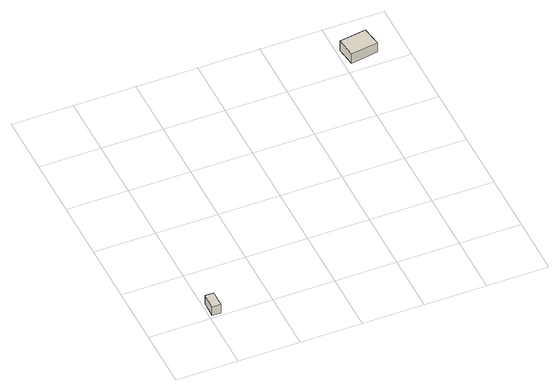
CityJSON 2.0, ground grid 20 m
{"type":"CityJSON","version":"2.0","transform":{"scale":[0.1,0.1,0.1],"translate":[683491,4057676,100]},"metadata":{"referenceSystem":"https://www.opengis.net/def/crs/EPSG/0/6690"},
"CityObjects":{
"building1":{"type":"Building","attributes":{"class":"3001","usage":"461","yearOfConstruction":"0001","measuredHeight":8,"storeysAboveGround":9999,"storeysBelowGround":9999,"BuildingIDAttribute.prefecture":"16","BuildingIDAttribute.city":"01100","BuildingDetailAttribute.totalFloorArea":-9999,"BuildingDetailAttribute.buildingFootprintArea":-9999,"BuildingDetailAttribute.buildingRoofEdgeArea":15.5,"BuildingDetailAttribute.buildingStructureType":"611","BuildingDetailAttribute.fireproofStructureType":"1011","BuildingDetailAttribute.landUseType":"231","BuildingDetailAttribute.detailedUsage":"461","BuildingDetailAttribute.buildingHeight":-9999,"BuildingDetailAttribute.surveyYear":2020},"geometry":[{"type":"Solid","lod":"1","boundaries":[[[[0,1,2,3]],[[2,4,5,3]],[[1,6,4,2]],[[0,7,6,1]],[[3,5,7,0]],[[4,6,7,5]]]]}]},
"building2":{"type":"Building","attributes":{"class":"3001","usage":"461","yearOfConstruction":"0001","measuredHeight":8,"storeysAboveGround":9999,"storeysBelowGround":9999,"BuildingIDAttribute.prefecture":"16","BuildingIDAttribute.city":"99999","BuildingDetailAttribute.totalFloorArea":-9999,"BuildingDetailAttribute.buildingFootprintArea":-9999,"BuildingDetailAttribute.buildingRoofEdgeArea":15.5,"BuildingDetailAttribute.buildingStructureType":"611","BuildingDetailAttribute.fireproofStructureType":"1011","BuildingDetailAttribute.landUseType":"231","BuildingDetailAttribute.detailedUsage":"461","BuildingDetailAttribute.buildingHeight":-9999,"BuildingDetailAttribute.surveyYear":2020},"geometry":[{"type":"Solid","lod":"1","boundaries":[[[[0,1,2,3]],[[2,4,5,3]],[[1,6,4,2]],[[0,7,6,1]],[[3,5,7,0]],[[4,6,7,5]]]]}]},
"building3":{"type":"Building","attributes":{"class":"3003","usage":"411","yearOfConstruction":"0001","measuredHeight":8.6,"storeysAboveGround":9999,"storeysBelowGround":9999,"BuildingIDAttribute.prefecture":"16","BuildingIDAttribute.city":"16211","BuildingDetailAttribute.totalFloorArea":76.2,"BuildingDetailAttribute.buildingFootprintArea":76.2,"BuildingDetailAttribute.buildingRoofEdgeArea":58.7,"BuildingDetailAttribute.buildingStructureType":"611","BuildingDetailAttribute.fireproofStructureType":"1011","BuildingDetailAttribute.landUseType":"211","BuildingDetailAttribute.detailedUsage":"4111","BuildingDetailAttribute.buildingHeight":-9999,"BuildingDetailAttribute.surveyYear":2020},"geometry":[{"type":"Solid","lod":"1","boundaries":[[[[8,9,10,11]],[[10,12,13,11]],[[9,14,12,10]],[[8,15,14,9]],[[11,13,15,8]],[[12,14,15,13]]]]}]}
},
"vertices":[
[37,10,9],[9,11,9],[10,66,9],[38,65,9],[10,66,43],[38,65,43],[9,11,43],[37,10,43],
[820,832,12],[811,897,12],[899,910,12],[909,845,12],[899,910,50],[909,845,50],[811,897,50],[820,832,50]
]}
